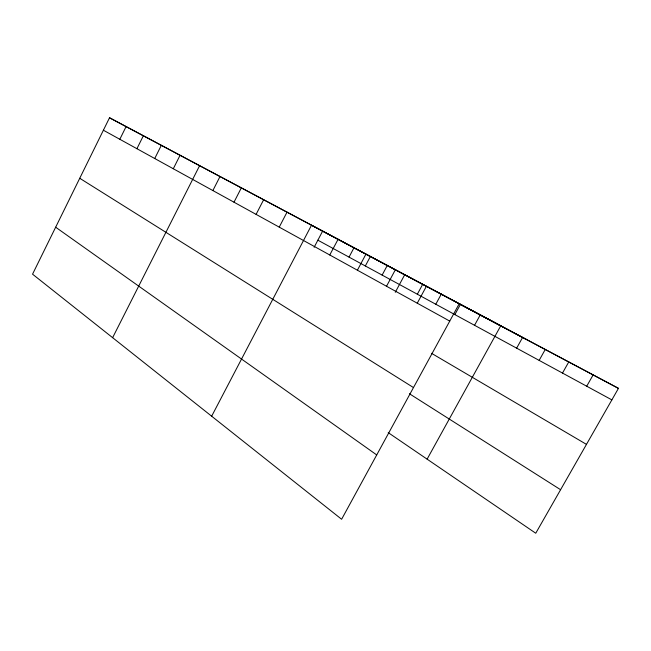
<?xml version="1.0" encoding="UTF-8"?>
<svg xmlns="http://www.w3.org/2000/svg" width="651" height="651" viewBox="0 0 651 651"><rect width="100%" height="100%" fill="white"/><g stroke="black" fill="none" stroke-linecap="round" stroke-linejoin="round"><path stroke-width="0.98" d="M618.45 388.354L109.523 117.766L32.55 274.177L341.62 519.262L459.175 303.822L618.45 388.354L535.749 533.234L388.216 432.63M119.825 139.281L126.099 126.587M136.922 148.705L143.358 135.774M154.735 158.519L161.326 145.336M173.296 168.747L180.05 155.296M112.623 337.674L199.597 165.696M212.869 190.556L219.997 176.551M233.994 202.201L241.318 187.895M256.095 214.382L263.631 199.767M279.238 227.134L286.993 212.202M211.665 416.209L311.487 225.238L500.774 325.76L427.113 459.158M314.14 247.282L322.676 231.015M329.764 254.98L338.121 239.234M349.042 257.121L354.022 247.697M357.399 270.214L365.911 254.191M365.333 265.974L370.419 256.413M382.137 275.096L387.312 265.405M386.523 286.261L395.32 269.839M395.279 292.291L404.743 274.673M417.34 294.219L422.727 284.243M417.258 303.203L426.364 286.359M435.796 304.245L441.288 294.114M454.854 314.596L460.469 304.318M474.555 325.297L480.283 314.856M516.642 348.163L522.631 337.381M539.15 360.385L545.278 349.432M562.497 373.064L568.771 361.923M586.714 386.222L593.142 374.895M109.523 117.766L526.447 339.521M317.867 240.186L611.867 399.885M103.387 130.224L449.751 321.106M431.491 353.298L586.47 444.381M79.739 178.276L413.483 387.565M409.422 393.749L560.592 489.715M55.661 227.215L376.726 454.935"/></g></svg>
